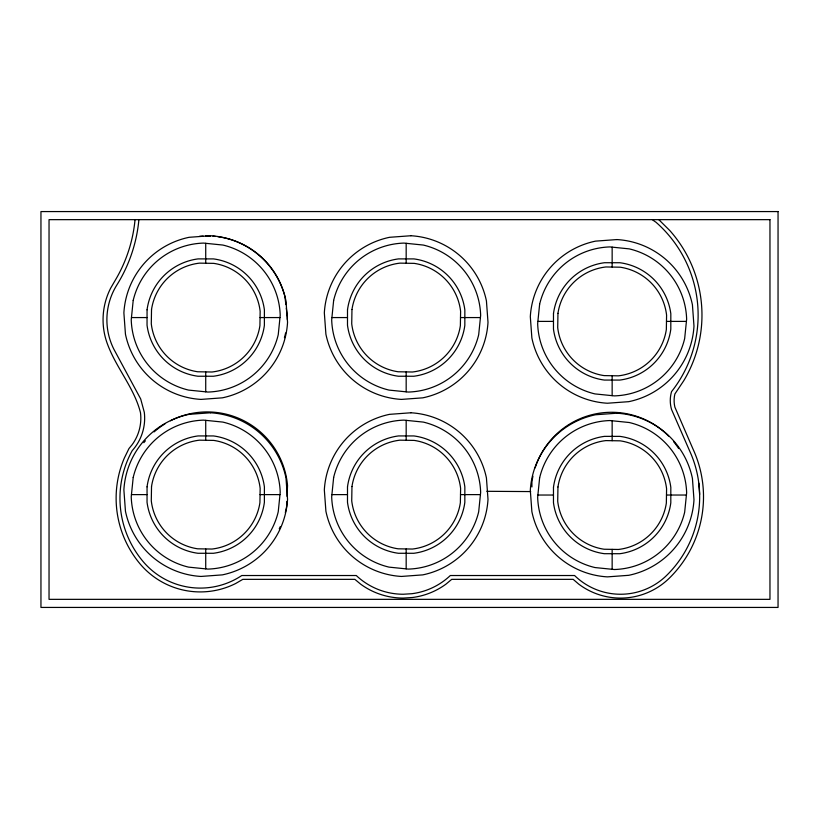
<?xml version="1.0" encoding="UTF-8"?>
<svg xmlns="http://www.w3.org/2000/svg" width="819" height="819" viewBox="0 0 819 819"><rect width="100%" height="100%" fill="white"/><g stroke="black" fill="none" stroke-linecap="round" stroke-linejoin="round"><path stroke-width="1.23" d="M286.845 501.433L286.63 506.49A80.631 80.631 0 0 1 285.319 512.54M287.059 496.365L287.53 485.462A80.631 80.631 0 0 0 170.475 420.771M135.022 219.656L134.859 221.509A145.147 145.147 0 0 1 116.677 277.825L110.698 288.093A69.472 69.472 0 0 0 107.995 345.475C116.943 368.775 134.47 388.534 140.499 412.745A44.707 44.707 0 0 1 132.054 444.789L128.972 448.556L124.375 457.964A102.17 102.17 0 0 0 139.885 563.687A78.685 78.685 0 0 0 235.626 583.527L242.823 579.35L354.883 579.35L360.636 584.152A72.246 72.246 0 0 0 403.296 598.085L412.397 597.512A72.246 72.246 0 0 0 445.956 584.152L451.709 579.35L573.177 579.35L578.716 584.111A69.595 69.595 0 0 0 669.184 578.286A113.841 113.841 0 0 0 693.12 449.303L674.887 407.145A28.092 28.092 0 0 1 674.887 393.98L683.742 380.743A127.252 127.252 0 0 0 669.829 230.579L658.804 219.656M138.861 219.656L138.667 221.918A148.976 148.976 0 0 1 116.871 284.971A65.643 65.643 0 0 0 113.841 349.16L140.704 398.986L144.298 412.285A48.546 48.546 0 0 1 132.217 450.645A98.331 98.331 0 0 0 142.813 561.21A74.857 74.857 0 0 0 241.789 575.522L356.275 575.522A68.417 68.417 0 0 0 403.296 594.246L411.916 593.703A68.417 68.417 0 0 0 450.327 575.522L574.59 575.522A65.776 65.776 0 0 0 666.523 575.522A110.043 110.043 0 0 0 689.588 450.819L671.549 409.5A31.921 31.921 0 0 1 671.549 391.625A123.413 123.413 0 0 0 655.845 222.123A26.802 26.802 0 0 1 652.61 219.809L652.426 219.656M131.46 317.567L147.051 317.567M260.053 317.567L279.985 317.567M331.91 317.567L347.502 317.567M460.503 317.567L480.436 317.567M537.888 321.396L553.48 321.396M666.482 321.396L686.414 321.396M131.46 494.615L147.051 494.615M260.053 494.615L279.985 494.615M331.91 494.615L347.502 494.615M460.503 494.615L480.436 494.615M537.888 495.034L553.48 495.034M666.482 495.034L686.414 495.034M486.834 491.308L530.681 491.574M285.872 304.586L284.869 296.232A80.17 80.17 0 0 0 217.895 236.711M286.302 308.159L287.377 317.014A80.17 80.17 0 0 1 287.315 319.461M698.812 483.179L699.631 494.41M531.92 486.947L531.91 482.309A80.282 80.282 0 0 1 532.923 476.238M612.151 247.133L612.151 267.066M612.151 375.737L612.151 395.659M612.151 420.771L612.151 440.704M612.151 549.365L612.151 569.297M406.173 243.304L406.173 263.237M406.173 371.898L406.173 391.83M406.173 420.352L406.173 440.274M406.173 548.945L406.173 568.877M205.723 243.304L205.723 263.237M205.723 371.898L205.723 391.83M205.723 420.352L205.723 440.274M205.723 548.945L205.723 568.877M285.606 332.964A80.17 80.17 0 0 1 284.428 337.735M199.437 236.363A80.17 80.17 0 0 1 203.143 236.097M205.61 236.005A80.17 80.17 0 0 1 210.503 236.056M212.971 236.2A80.17 80.17 0 0 1 215.438 236.415M280.313 526.576A80.631 80.631 0 0 1 279.238 528.787M143.847 442.68A80.631 80.631 0 0 1 145.403 440.776M154.085 431.9A80.631 80.631 0 0 1 165.039 423.822M535.155 467.833A80.282 80.282 0 0 1 668.57 436.056M673.556 441.574A80.282 80.282 0 0 1 678.654 448.505M147.062 309.797L147.041 325.245A59.173 59.173 0 0 0 197.942 376.238L213.39 376.249A59.173 59.173 0 0 0 264.383 325.348L264.404 309.899A59.173 59.173 0 0 0 213.503 258.906L198.055 258.896A59.173 59.173 0 0 0 147.062 309.797M147.062 486.834L147.041 502.282A59.173 59.173 0 0 0 197.942 553.275L213.39 553.286A59.173 59.173 0 0 0 264.383 502.385L264.404 486.936A59.173 59.173 0 0 0 213.503 435.943L198.055 435.933A59.173 59.173 0 0 0 147.062 486.834M347.502 309.797L347.491 325.245A59.173 59.173 0 0 0 398.392 376.238L413.841 376.249A59.173 59.173 0 0 0 464.834 325.348L464.844 309.899A59.173 59.173 0 0 0 413.943 258.906L398.495 258.896A59.173 59.173 0 0 0 347.502 309.797M347.502 486.834L347.491 502.282A59.173 59.173 0 0 0 398.392 553.275L413.841 553.286A59.173 59.173 0 0 0 464.834 502.385L464.844 486.936A59.173 59.173 0 0 0 413.943 435.943L398.495 435.933A59.173 59.173 0 0 0 347.502 486.834M553.48 487.264L553.47 502.712A59.173 59.173 0 0 0 604.371 553.695L619.819 553.716A59.173 59.173 0 0 0 670.812 502.815L670.822 487.366A59.173 59.173 0 0 0 619.922 436.373L604.473 436.363A59.173 59.173 0 0 0 553.48 487.264M553.48 313.626L553.47 329.074A59.173 59.173 0 0 0 604.371 380.067L619.819 380.077A59.173 59.173 0 0 0 670.812 329.177L670.822 313.728A59.173 59.173 0 0 0 619.922 262.735L604.473 262.725A59.173 59.173 0 0 0 553.48 313.626M151.525 309.521L151.29 323.822A54.791 54.791 0 0 0 197.676 371.765L211.978 372.01A54.791 54.791 0 0 0 259.92 325.614L260.155 311.312A54.791 54.791 0 0 0 213.769 263.37L199.467 263.134A54.791 54.791 0 0 0 151.525 309.521M151.525 486.558L151.29 500.859A54.791 54.791 0 0 0 197.676 548.812L211.978 549.047A54.791 54.791 0 0 0 259.92 502.661L260.155 488.359A54.791 54.791 0 0 0 213.769 440.407L199.467 440.172A54.791 54.791 0 0 0 151.525 486.558M351.965 309.521L351.73 323.822A54.791 54.791 0 0 0 398.116 371.765L412.418 372.01A54.791 54.791 0 0 0 460.37 325.614L460.606 311.312A54.791 54.791 0 0 0 414.219 263.37L399.918 263.134A54.791 54.791 0 0 0 351.965 309.521M351.965 486.558L351.73 500.859A54.791 54.791 0 0 0 398.116 548.812L412.418 549.047A54.791 54.791 0 0 0 460.37 502.661L460.606 488.359A54.791 54.791 0 0 0 414.219 440.407L399.918 440.172A54.791 54.791 0 0 0 351.965 486.558M557.954 313.349L557.708 327.651A54.791 54.791 0 0 0 604.105 375.604L618.406 375.839A54.791 54.791 0 0 0 666.349 329.453L666.584 315.151A54.791 54.791 0 0 0 620.198 267.199L605.896 266.963A54.791 54.791 0 0 0 557.954 313.349M557.954 486.988L557.708 501.289A54.791 54.791 0 0 0 604.105 549.232L618.406 549.467A54.791 54.791 0 0 0 666.349 503.081L666.584 488.779A54.791 54.791 0 0 0 620.198 440.837L605.896 440.602A54.791 54.791 0 0 0 557.954 486.988M133.2 300.419L131.235 319.768A74.519 74.519 0 0 0 188.565 390.09L207.924 392.055A74.519 74.519 0 0 0 278.235 334.725L280.211 315.366A74.519 74.519 0 0 0 222.881 245.055L203.522 243.089A74.519 74.519 0 0 0 133.2 300.419M133.2 477.457L131.235 496.805A74.519 74.519 0 0 0 188.565 567.127L207.924 569.092A74.519 74.519 0 0 0 278.235 511.762L280.211 492.414A74.519 74.519 0 0 0 222.881 422.092L203.522 420.127A74.519 74.519 0 0 0 133.2 477.457M333.65 300.419L331.685 319.768A74.519 74.519 0 0 0 389.015 390.09L408.364 392.055A74.519 74.519 0 0 0 478.685 334.725L480.651 315.366A74.519 74.519 0 0 0 423.321 245.055L403.972 243.089A74.519 74.519 0 0 0 333.65 300.419M333.65 477.457L331.685 496.805A74.519 74.519 0 0 0 389.015 567.127L408.364 569.092A74.519 74.519 0 0 0 478.685 511.762L480.651 492.414A74.519 74.519 0 0 0 423.321 422.092L403.972 420.127A74.519 74.519 0 0 0 333.65 477.457M539.629 304.248L537.663 323.597A74.519 74.519 0 0 0 594.993 393.919L614.352 395.884A74.519 74.519 0 0 0 684.664 338.554L686.639 319.205A74.519 74.519 0 0 0 629.299 248.884L609.95 246.918A74.519 74.519 0 0 0 539.629 304.248M539.629 477.886L537.663 497.235A74.519 74.519 0 0 0 594.993 567.557L614.352 569.522A74.519 74.519 0 0 0 684.664 512.192L686.639 492.833A74.519 74.519 0 0 0 629.299 422.522L609.95 420.546A74.519 74.519 0 0 0 539.629 477.886M210.452 235.739L189.117 237.305A81.972 81.972 0 0 0 123.884 312.838L125.45 334.183A81.972 81.972 0 0 0 200.993 399.406L222.328 397.839A81.972 81.972 0 0 0 287.551 322.307L285.995 300.962A81.972 81.972 0 0 0 210.452 235.739M410.903 235.739L389.557 237.305A81.972 81.972 0 0 0 324.334 312.838L325.901 334.183A81.972 81.972 0 0 0 401.433 399.406L422.778 397.839A81.972 81.972 0 0 0 488.001 322.307L486.435 300.962A81.972 81.972 0 0 0 410.903 235.739M616.881 239.568L595.536 241.134A81.972 81.972 0 0 0 530.313 316.666L531.879 338.012A81.972 81.972 0 0 0 607.411 403.235L628.757 401.668A81.972 81.972 0 0 0 693.98 326.136L692.424 304.791A81.972 81.972 0 0 0 616.881 239.568M210.452 412.776L189.117 414.342A81.972 81.972 0 0 0 123.884 489.875L125.45 511.22A81.972 81.972 0 0 0 200.993 576.443L222.328 574.877A81.972 81.972 0 0 0 287.551 499.344L285.995 477.999A81.972 81.972 0 0 0 210.452 412.776M410.903 412.776L389.557 414.342A81.972 81.972 0 0 0 324.334 489.875L325.901 511.22A81.972 81.972 0 0 0 401.433 576.443L422.778 574.877A81.972 81.972 0 0 0 488.001 499.344L486.435 477.999A81.972 81.972 0 0 0 410.903 412.776M616.881 413.206L595.536 414.762A81.972 81.972 0 0 0 530.313 490.305L531.879 511.64A81.972 81.972 0 0 0 607.411 576.873L628.757 575.307A81.972 81.972 0 0 0 693.98 499.774L692.424 478.429A81.972 81.972 0 0 0 616.881 413.206M778.05 211.568L40.95 211.568L40.95 607.432L778.05 607.432L778.05 211.568M769.962 219.656L49.038 219.656L49.038 599.344L769.962 599.344L769.962 219.656"/></g></svg>
